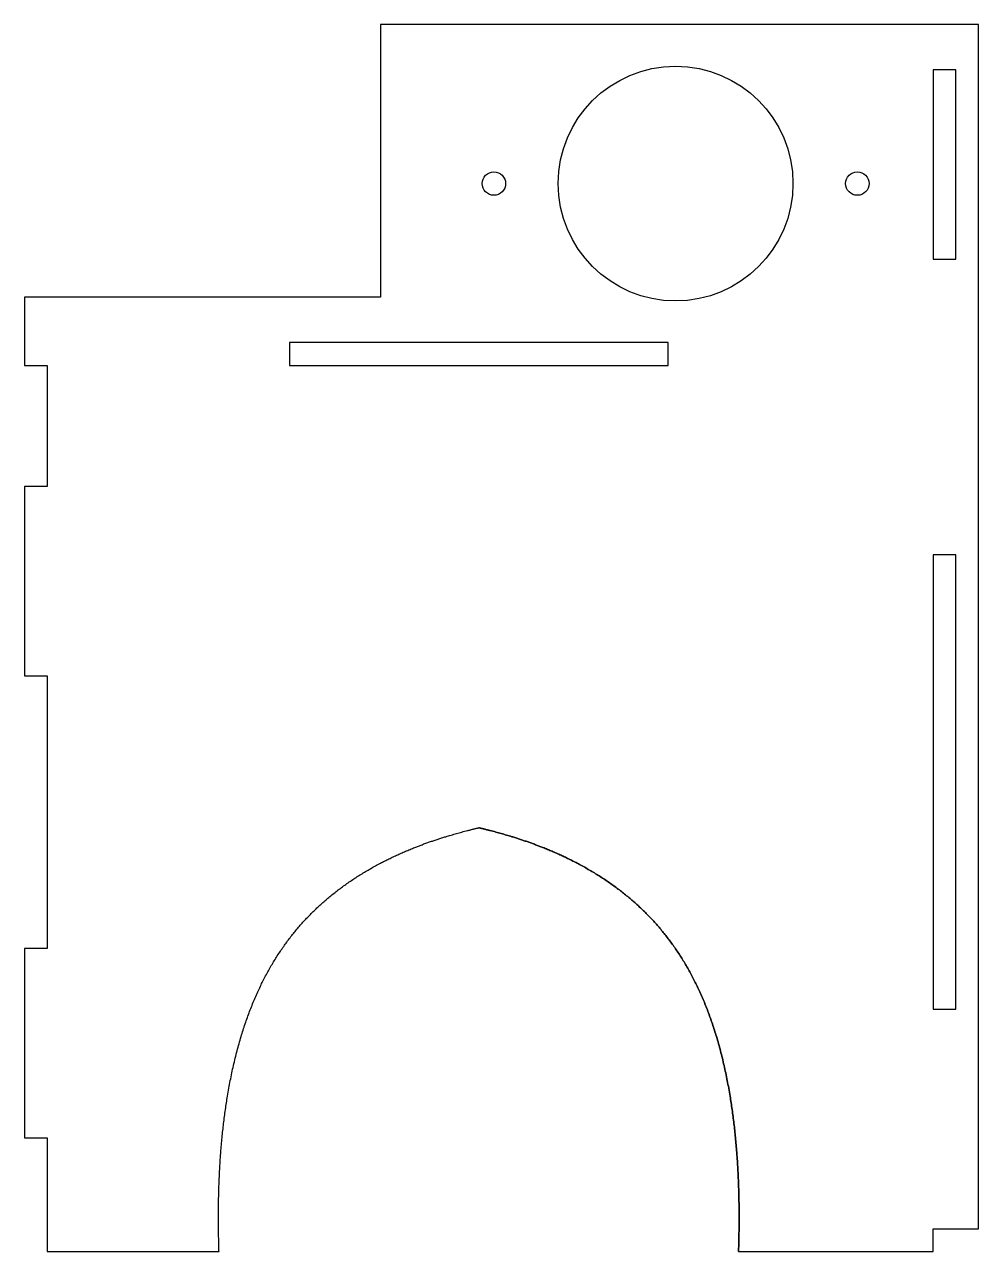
# Model space of a CAD drawing. Header units: millimetres. Extents: x -123 to 3, y 0 to 162.
import ezdxf

# ---------------------------------------------------------------- set-up
doc = ezdxf.new("R2010")
doc.units = ezdxf.units.MM
doc.layers.get('0').update_dxf_attribs({"linetype": 'CONTINUOUS'})

msp = doc.modelspace()

# ---------------------------------------------------------------- linework, layer by layer
for p, q in [((3, 162), (-76, 162)), ((-76, 162), (-76, 126)), ((3, 162), (-76, 162)), ((-76, 162), (-76, 126)), ((3, 3), (3, 162)), ((3, 3), (3, 162)), ((-76, 126), (-123, 126)), ((-123, 126), (-123, 117)), ((-76, 126), (-123, 126)), ((-123, 126), (-123, 117)), ((-123, 117), (-120, 117)), ((-123, 117), (-120, 117)), ((-120, 117), (-120, 101)), ((-120, 117), (-120, 101)), ((-120, 101), (-123, 101)), ((-123, 101), (-123, 76)), ((-120, 101), (-123, 101)), ((-123, 101), (-123, 76)), ((-123, 76), (-120, 76)), ((-123, 76), (-120, 76)), ((-120, 76), (-120, 40)), ((-120, 76), (-120, 40)), ((-120, 40), (-123, 40)), ((-123, 40), (-123, 15)), ((-120, 40), (-123, 40)), ((-123, 40), (-123, 15)), ((-123, 15), (-120, 15)), ((-123, 15), (-120, 15)), ((-120, 15), (-120, 0)), ((-120, 15), (-120, 0)), ((-3, 0), (-3, 3)), ((-3, 3), (3, 3)), ((-3, 0), (-3, 3)), ((-3, 3), (3, 3)), ((-120, 0), (-97.31, 0)), ((-120, 0), (-97.31, 0)), ((-28.69, 0), (-3, 0)), ((-28.69, 0), (-3, 0))]:
    msp.add_line(p, q)
for points in [[(-3, 156), (-3, 131), (0, 131), (0, 156)], [(-3, 156), (-3, 131), (0, 131), (0, 156)], [(-38, 117), (-38, 120), (-88, 120), (-88, 117)], [(-38, 117), (-38, 120), (-88, 120), (-88, 117)], [(-3, 92), (-3, 32), (0, 32), (0, 92)], [(-3, 92), (-3, 32), (0, 32), (0, 92)]]:
    msp.add_lwpolyline(points, close=True)
for centre, radius in [((-37, 141), 15.5), ((-37, 141), 15.5), ((-61, 141), 1.55), ((-61, 141), 1.55), ((-13, 141), 1.55), ((-13, 141), 1.55)]:
    msp.add_circle(centre, radius)
for points in [[(-97.31, 0), (-97.37, 1.86), (-97.43, 5.52), (-97.34, 10.83), (-96.82, 17.52), (-95.48, 25.2), (-93.39, 32.12), (-90.47, 38.22), (-86.66, 43.44), (-81.97, 47.78), (-76.46, 51.31), (-71.43, 53.52), (-67.34, 54.85), (-64.47, 55.6), (-63, 55.94)], [(-97.31, 0), (-97.37, 1.86), (-97.43, 5.52), (-97.34, 10.83), (-96.82, 17.52), (-95.48, 25.2), (-93.39, 32.12), (-90.47, 38.22), (-86.66, 43.44), (-81.97, 47.78), (-76.46, 51.31), (-71.43, 53.52), (-67.34, 54.85), (-64.47, 55.6), (-63, 55.94)], [(-28.69, 0), (-28.63, 1.86), (-28.57, 5.52), (-28.66, 10.83), (-29.18, 17.52), (-30.52, 25.2), (-32.61, 32.12), (-35.53, 38.22), (-39.34, 43.44), (-44.03, 47.78), (-49.54, 51.31), (-54.57, 53.52), (-58.66, 54.85), (-61.53, 55.6), (-63, 55.94)], [(-63, 55.94), (-61.53, 55.6), (-58.66, 54.85), (-54.57, 53.52), (-49.54, 51.31), (-44.03, 47.78), (-39.34, 43.44), (-35.53, 38.22), (-32.61, 32.12), (-30.52, 25.2), (-29.18, 17.52), (-28.66, 10.83), (-28.57, 5.52), (-28.63, 1.86), (-28.69, 0)]]:
    msp.add_open_spline(points, degree=5)

doc.saveas('drawing.dxf')
